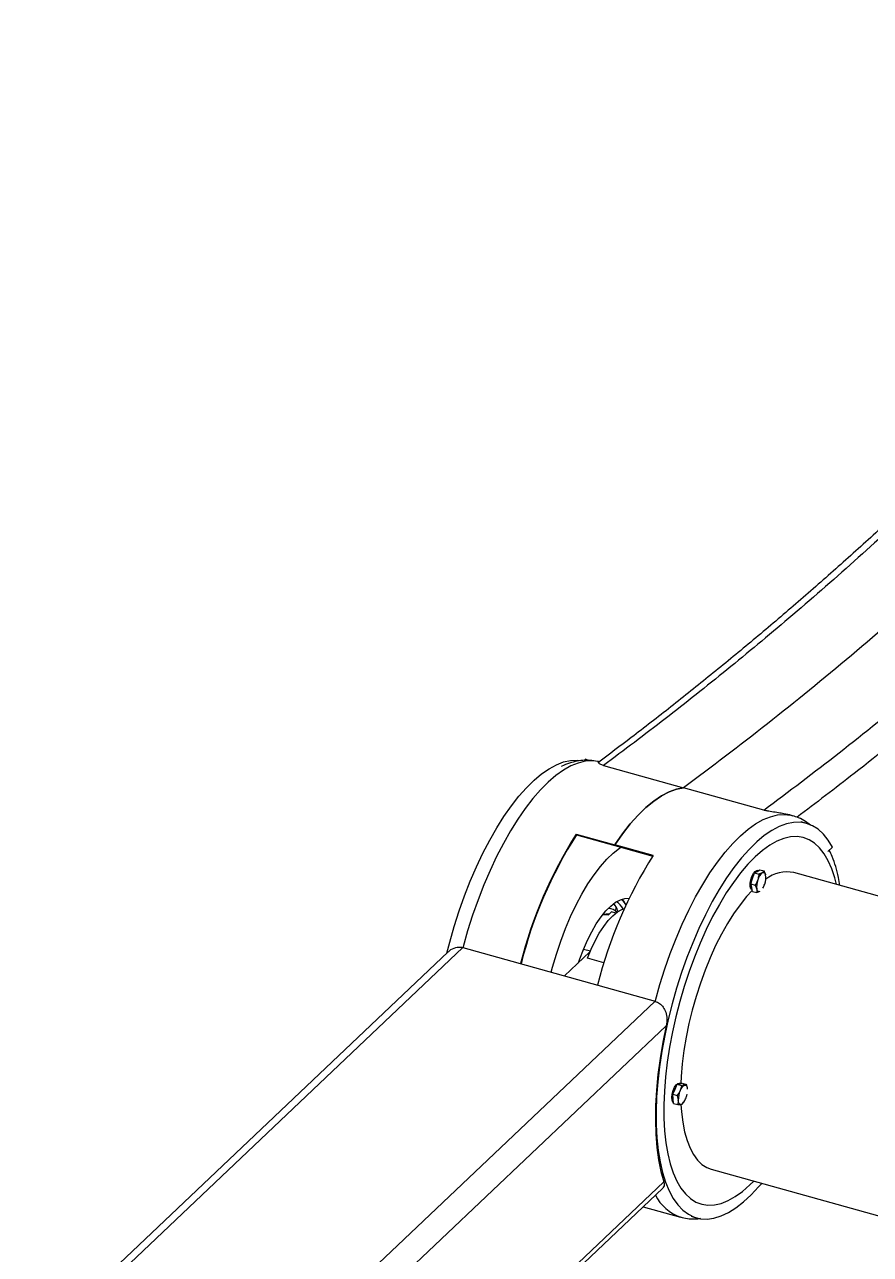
# Model space of a CAD drawing. Header units: millimetres. Extents: x 2 to 1187, y 2 to 839.
# Drawn here: x 678.2 to 736.6, y 266.3 to 351.1 of the extents above; entities that cross this region are included whole.
import ezdxf

# ---------------------------------------------------------------- set-up
doc = ezdxf.new("R2010")
doc.units = ezdxf.units.MM

msp = doc.modelspace()

# ---------------------------------------------------------------- linework, layer by layer
at = {"color": 7, "linetype": 'Continuous', "lineweight": 25}
for p, q in [((718.1485, 300.0101), (723.6759, 298.468)), ((729.2034, 296.9258), (723.6759, 298.468)), ((731.19, 296.5459), (731.1287, 296.563)), ((732.162, 296.0151), (731.7861, 296.12)), ((716.2677, 295.2826), (718.9209, 294.5424)), ((716.2719, 295.2229), (716.2677, 295.2826)), ((716.2719, 295.2229), (718.9251, 294.4827)), ((718.9251, 294.4827), (718.9209, 294.5424)), ((721.5754, 293.8041), (718.9222, 294.5443)), ((718.9222, 294.5443), (718.9264, 294.4846)), ((718.9264, 294.4846), (721.5425, 293.7547)), ((733.9522, 294.3731), (733.6271, 294.0652)), ((728.5638, 292.5957), (728.745, 292.707)), ((728.745, 292.707), (728.9262, 292.8184)), ((728.8093, 292.7465), (728.7746, 292.7562)), ((728.9262, 292.8184), (729.2257, 292.7349)), ((729.2257, 292.7349), (729.0988, 292.6083)), ((728.3158, 291.8466), (728.4398, 292.2211)), ((728.373, 291.5834), (728.3158, 291.8466)), ((728.3158, 291.8466), (728.6153, 291.763)), ((728.4398, 292.2211), (728.5638, 292.5957)), ((728.5638, 292.5957), (728.8633, 292.5121)), ((745.6591, 288.6158), (731.2877, 292.6254)), ((728.4302, 291.3203), (728.373, 291.5834)), ((728.405, 291.4318), (728.4061, 291.4315)), ((728.4302, 291.3203), (728.7297, 291.2367)), ((728.6153, 291.763), (728.7268, 291.4847)), ((728.7297, 291.2367), (728.9652, 291.3329)), ((718.6741, 290.1231), (718.5005, 290.1715)), ((718.4149, 289.7241), (718.4813, 289.7056)), ((718.6929, 289.906), (718.4813, 289.7056)), ((718.995, 289.8217), (718.6929, 289.906)), ((707.4351, 287.1543), (678.1897, 259.454)), ((708.4447, 287.4504), (679.5259, 260.0594)), ((708.4447, 287.4504), (721.7106, 283.7492)), ((715.4638, 285.492), (717.2134, 287.1492)), ((716.77, 287.3454), (717.2407, 287.2141)), ((718.1746, 286.4002), (717.0424, 286.7161)), ((692.7918, 256.3582), (721.7106, 283.7492)), ((722.4805, 282.0614), (693.8798, 254.9717)), ((722.9342, 277.3321), (723.0843, 277.6799)), ((723.0843, 277.6799), (723.2345, 278.0277)), ((723.2345, 278.0277), (723.4035, 278.0593)), ((723.2345, 278.0277), (723.5339, 277.9442)), ((723.4318, 278.0646), (723.3687, 278.0822)), ((723.4035, 278.0593), (723.5726, 278.091)), ((723.5726, 278.091), (723.8721, 278.0074)), ((723.8721, 278.0074), (723.7573, 277.9606)), ((722.9531, 277.0159), (722.9342, 277.3321)), ((722.9342, 277.3321), (723.2337, 277.2486)), ((722.9721, 276.6997), (722.9531, 277.0159)), ((722.9721, 276.6997), (723.2715, 276.6162)), ((723.2337, 277.2486), (723.3069, 276.9172)), ((723.2715, 276.6162), (723.4949, 276.6327)), ((723.6097, 276.6794), (723.6754, 276.7793)), ((723.6762, 276.7688), (723.6994, 276.802)), ((725.5771, 272.1571), (739.9485, 268.1475)), ((693.459, 243.5917), (722.2453, 270.8572)), ((693.7049, 244.1908), (722.3056, 271.2805)), ((720.8884, 269.572), (723.4638, 268.8535)), ((724.1943, 268.9092), (724.5702, 268.8044))]:
    msp.add_line(p, q, dxfattribs=at)
at = {"color": 7, "linetype": 'Continuous', "lineweight": 25, "flags": 128}
for points in [[(707.3349, 287.0594), (707.5317, 287.8292), (707.839, 288.9093), (708.1791, 289.9755), (708.5499, 291.0208), (708.9489, 292.0388), (709.3736, 293.023), (709.8214, 293.9672), (710.2895, 294.8653), (710.7748, 295.7118), (711.2743, 296.5012), (711.7849, 297.2286), (712.3033, 297.8894), (712.8263, 298.4794), (713.3504, 298.9949), (713.8726, 299.4325), (714.3893, 299.7896), (714.8974, 300.0639), (715.3936, 300.2537), (715.8748, 300.3577), (716.338, 300.3752), (716.5011, 300.3602)], [(717.9241, 300.2471), (717.8088, 300.276), (717.3579, 300.3307), (716.8863, 300.2984), (716.3971, 300.1795), (715.8934, 299.9745), (715.3782, 299.6848), (714.8547, 299.3123), (714.3264, 298.8591), (713.7963, 298.3282), (713.2679, 297.7229), (712.7445, 297.0469), (712.2293, 296.3045), (711.7255, 295.5003), (711.2363, 294.6393), (710.7647, 293.7268), (710.3137, 292.7687), (709.8861, 291.7708), (709.4845, 290.7394), (709.1115, 289.6809), (708.7694, 288.602), (708.4603, 287.5093), (708.4316, 287.4006)], [(716.8648, 300.4647), (717.1051, 300.3828), (717.1315, 300.372)], [(718.9209, 294.5424), (719.4495, 295.294), (719.9863, 295.9754), (720.5277, 296.582), (721.0702, 297.11), (721.6103, 297.5558), (722.1443, 297.9166), (722.6689, 298.19), (723.1805, 298.3742), (723.6759, 298.468)], [(723.6759, 298.468), (723.1807, 298.3742), (722.6692, 298.1901), (722.1448, 297.9169), (721.6109, 297.5563), (721.071, 297.1107), (720.5286, 296.583), (719.9873, 295.9766), (719.4507, 295.2956), (718.9222, 294.5443)], [(721.7106, 283.7492), (721.7262, 283.8081), (722.0353, 284.9008), (722.3774, 285.9797), (722.7504, 287.0382), (723.152, 288.0696), (723.5796, 289.0675), (724.0306, 290.0257), (724.5022, 290.9381), (724.9914, 291.7991), (725.4952, 292.6033), (726.0104, 293.3457), (726.5338, 294.0217), (727.0622, 294.6271), (727.5923, 295.1579), (728.1206, 295.6111), (728.6441, 295.9837), (729.1593, 296.2733), (729.663, 296.4783), (730.1522, 296.5972), (730.6238, 296.6295), (731.0748, 296.5748), (731.1891, 296.5461)], [(733.9522, 294.3731), (733.6555, 294.865), (733.3252, 295.2777), (732.9634, 295.6086), (732.5724, 295.8556), (732.1547, 296.0172), (731.7129, 296.0922), (731.2498, 296.0804), (730.7684, 295.9816), (730.2717, 295.7966), (729.7629, 295.5266), (729.2452, 295.1731), (728.722, 294.7386), (728.1964, 294.2257), (727.672, 293.6377), (727.152, 292.9783), (726.6397, 292.2518), (726.1383, 291.4627), (725.6511, 290.6161), (725.1812, 289.7173), (724.7315, 288.7721), (724.3049, 287.7865), (723.9041, 286.7667), (723.5317, 285.7192), (723.19, 284.6507), (722.8812, 283.5679), (722.6072, 282.4778), (722.3699, 281.3872), (722.1707, 280.3031), (722.0108, 279.2325), (721.8913, 278.182), (721.813, 277.1584), (721.7763, 276.1681), (721.7815, 275.2175), (721.8285, 274.3127), (721.9171, 273.4593), (722.0467, 272.6627), (722.2165, 271.9282), (722.4253, 271.2602), (722.6719, 270.6631), (722.9546, 270.1406), (723.2718, 269.6962), (723.6213, 269.3325), (724.001, 269.0519), (724.4084, 268.8562), (724.841, 268.7467), (725.296, 268.724), (725.7705, 268.7882), (726.2615, 268.9391), (726.7658, 269.1755), (727.2804, 269.4961), (727.8018, 269.8987), (728.3268, 270.3808), (728.8521, 270.9394), (729.0625, 271.1847)], [(734.2283, 291.805), (734.1137, 292.2496), (733.905, 292.8796), (733.659, 293.438), (733.3773, 293.9209), (733.0618, 294.325), (732.7147, 294.6476), (732.3383, 294.8865), (731.9352, 295.0401), (731.5082, 295.1072), (731.0602, 295.0874), (730.5943, 294.981), (730.1136, 294.7885), (729.6214, 294.5114), (729.1211, 294.1514), (728.616, 293.7112), (728.1098, 293.1935), (727.6057, 292.6022), (727.1073, 291.941), (726.6179, 291.2146), (726.1409, 290.428), (725.6796, 289.5864), (725.237, 288.6957), (724.8163, 287.762), (724.4204, 286.7915), (724.0518, 285.791), (723.7131, 284.7673), (723.4067, 283.7273), (723.1346, 282.6782), (722.8987, 281.6271), (722.7006, 280.5813), (722.5416, 279.5478), (722.4229, 278.5338), (722.3452, 277.5461), (722.3092, 276.5915)], [(714.5376, 285.7504), (714.6281, 286.0913), (714.8946, 287.0006), (715.1933, 287.8934), (715.5216, 288.7617), (715.8765, 289.5977), (716.2549, 290.3939), (716.6532, 291.1432), (717.068, 291.8387), (717.4955, 292.4742), (717.9319, 293.0441), (718.3733, 293.5433), (718.8156, 293.9671), (719.2549, 294.3119), (719.3395, 294.3693)], [(728.405, 291.4318), (728.3979, 291.4341), (728.318, 291.5116), (728.2747, 291.6678), (728.274, 291.8816), (728.316, 292.124), (728.3949, 292.3624), (728.5002, 292.5646), (728.6175, 292.7032), (728.7311, 292.7595), (728.7746, 292.7562)], [(729.0988, 292.6083), (729.1392, 292.6281), (729.1778, 292.6366), (729.2138, 292.6336), (729.2468, 292.6194), (729.2761, 292.594), (729.3012, 292.558), (729.3217, 292.5119), (729.3372, 292.4566)], [(728.4146, 291.3922), (728.0171, 290.9624), (727.5694, 290.4081), (727.1289, 289.7873), (726.6992, 289.1053), (726.2839, 288.3676), (725.8864, 287.5804), (725.5099, 286.7501), (725.1577, 285.8838), (724.8326, 284.9886), (724.5373, 284.0718), (724.2744, 283.141), (724.0458, 282.2041), (723.8537, 281.2687), (723.6994, 280.3427), (723.5844, 279.4336), (723.5096, 278.549), (723.4857, 278.0747)], [(728.8934, 291.3055), (728.8862, 291.3047), (728.8502, 291.3077), (728.8172, 291.3219), (728.7879, 291.3473), (728.7628, 291.3833), (728.7423, 291.4294), (728.7268, 291.4847)], [(716.4255, 286.403), (716.5128, 286.6622), (716.7621, 287.326), (717.0375, 287.957), (717.3348, 288.5458), (717.6496, 289.0833), (717.9769, 289.5614), (718.3119, 289.973), (718.6495, 290.3117), (718.9846, 290.5724), (719.3121, 290.7512), (719.627, 290.8453), (719.914, 290.8546)], [(717.0424, 286.7161), (717.2905, 287.3297), (717.5627, 287.9055), (717.8541, 288.4338), (718.16, 288.9057), (718.4752, 289.3131), (718.7942, 289.6491), (719.1117, 289.908), (719.4222, 290.0855), (719.5858, 290.1466)], [(719.3917, 290.7825), (719.5652, 290.5667), (719.684, 290.3634)], [(719.421, 290.7928), (719.5272, 290.6511), (719.6856, 290.367)], [(718.0883, 289.7067), (718.2422, 289.7319), (718.4869, 289.7081)], [(718.1205, 289.7472), (718.3244, 289.786), (718.5477, 289.7685)], [(722.4805, 282.0614), (722.2474, 280.9248), (722.0556, 279.7981), (721.9065, 278.6886), (721.801, 277.6039), (721.7398, 276.5513), (721.7234, 275.5376), (721.7518, 274.5698), (721.8248, 273.6543), (721.9421, 272.7971), (722.1027, 272.0041), (722.3056, 271.2805)], [(722.9678, 276.7722), (722.9423, 276.7939), (722.8824, 276.9185), (722.8631, 277.1108), (722.8872, 277.3448), (722.9513, 277.5891), (723.0469, 277.8104), (723.1609, 277.9791), (723.2781, 278.0723), (723.3687, 278.0822)], [(723.7573, 277.9606), (723.7944, 277.9621), (723.8286, 277.9522), (723.8594, 277.9311), (723.8861, 277.8991), (723.9085, 277.8568), (723.9233, 277.8145)], [(722.3092, 276.5915), (722.3149, 275.6765), (722.3625, 274.8074), (722.4515, 273.9901), (722.5813, 273.2302), (722.7511, 272.5328), (722.9598, 271.9028), (723.2058, 271.3445), (723.4875, 270.8616), (723.803, 270.4575), (724.1501, 270.1348), (724.5265, 269.896), (724.9296, 269.7424), (725.3566, 269.6753), (725.8046, 269.695), (726.2705, 269.8015), (726.7512, 269.994), (727.2434, 270.2711), (727.7437, 270.6311), (728.2488, 271.0713), (728.5176, 271.3367)], [(723.4949, 276.6327), (723.4578, 276.6312), (723.4236, 276.6411), (723.3928, 276.6623), (723.3661, 276.6942), (723.3438, 276.7365), (723.3263, 276.7884), (723.3139, 276.849), (723.3069, 276.9172)], [(723.4942, 276.617), (723.5306, 276.1142), (723.6192, 275.398), (723.7477, 274.7397), (723.9151, 274.1449), (724.1199, 273.6184), (724.3604, 273.1646), (724.6347, 272.7872), (724.9404, 272.4894), (725.2751, 272.2737), (725.5771, 272.1571)]]:
    msp.add_lwpolyline(points, dxfattribs=at)
at = {"color": 7, "linetype": 'Continuous', "lineweight": 25}
for centre, radius, start, end in [((742.2778, 278.8071), 30.7891, 147.648781, 165.838196), ((742.165, 278.8357), 30.643, 147.671221, 165.839822), ((747.5808, 277.3279), 30.7855, 147.643036, 165.838958), ((730.0248, 291.6711), 1.3114, 159.869612, 188.171115), ((729.7023, 291.8905), 0.9378, 130.052538, 165.681809), ((728.0392, 292.2702), 1.3114, 339.869612, 8.171115), ((730.8325, 290.1955), 2.4722, 79.388342, 126.942495), ((727.8869, 292.2666), 1.4541, 330.54196, 342.068621), ((718.4516, 289.3273), 0.8244, 41.737819, 88.018367), ((717.6666, 289.5223), 1.5306, 32.96882, 38.877979), ((718.5673, 290.1427), 0.45, 336.382153, 21.152302), ((717.0031, 289.1331), 2.3002, 20.510788, 30.169427), ((718.342, 289.5132), 1.3038, 27.56919, 57.367065), ((718.822, 289.5409), 0.45, 52.401884, 69.501679), ((724.852, 276.9569), 1.5456, 156.176588, 181.470912), ((724.0229, 277.4132), 0.6084, 115.88041, 163.972185), ((723.2293, 277.1801), 0.6084, 295.88041, 343.972185), ((722.2555, 277.6794), 1.6954, 336.822181, 348.259653), ((724.4593, 271.7455), 3.0592, 206.775266, 250.798497)]:
    msp.add_arc(centre, radius, start, end, dxfattribs=at)
for points, knots in [([(770.8857, 351.1197), (769.1447, 349.055), (765.6467, 344.9067), (760.3766, 338.9618), (755.0832, 333.217), (749.7851, 327.7155), (744.7451, 322.7137), (739.966, 318.1767), (735.449, 314.0672), (731.0147, 310.2071), (726.6648, 306.5914), (722.3996, 303.1944), (719.5655, 301.0715), (718.1485, 300.0101)], [0, 0, 0, 0, 0.0992622, 0.1994308, 0.2996313, 0.3998314, 0.4999994, 0.5855085, 0.6710278, 0.756537, 0.8376884, 0.9188484, 1, 1, 1, 1]), ([(769.1915, 349.9801), (768.4751, 349.1283), (766.8319, 347.1743), (764.2599, 344.1927), (761.4787, 341.0286), (758.7014, 337.9378), (755.929, 334.919), (753.1631, 331.9743), (750.4019, 329.1016), (747.6424, 326.2973), (744.8812, 323.5579), (742.1182, 320.8832), (739.3541, 318.2741), (736.5901, 315.7317), (733.8269, 313.2567), (731.0656, 310.8501), (728.3071, 308.5128), (725.5524, 306.2451), (722.8024, 304.0495), (720.2235, 302.049), (718.5609, 300.7985), (717.8131, 300.236)], [0, 0, 0, 0, 0.0418986, 0.0961045, 0.1502009, 0.2041765, 0.2580225, 0.3117323, 0.3652589, 0.418792, 0.4723844, 0.5260283, 0.5797154, 0.6334377, 0.6871868, 0.7409544, 0.7947321, 0.8485109, 0.9022802, 0.9560479, 1, 1, 1, 1]), ([(776.4131, 349.5776), (774.7698, 347.6275), (771.487, 343.732), (766.5547, 338.1468), (761.6255, 332.7614), (756.698, 327.5936), (751.7727, 322.6385), (746.5563, 317.6155), (741.0487, 312.5687), (735.2516, 307.5568), (729.4559, 302.8197), (725.6043, 299.9199), (723.6759, 298.468)], [0, 0, 0, 0, 0.0936997, 0.1871739, 0.2804739, 0.3736514, 0.4667583, 0.5598464, 0.6696033, 0.7794914, 0.8895956, 1, 1, 1, 1]), ([(776.4131, 349.5776), (774.7698, 347.6275), (771.487, 343.732), (766.5547, 338.1468), (761.6255, 332.7614), (756.698, 327.5936), (751.7727, 322.6385), (746.5563, 317.6155), (741.0487, 312.5687), (735.2516, 307.5568), (729.4559, 302.8197), (725.6043, 299.9199), (723.6759, 298.468)], [0, 0, 0, 0, 0.0936997, 0.1871739, 0.2804739, 0.3736514, 0.4667583, 0.5598464, 0.6696033, 0.7794914, 0.8895956, 1, 1, 1, 1]), ([(729.2034, 296.9258), (730.9369, 298.2284), (734.4198, 300.8456), (739.6734, 305.0995), (744.9547, 309.6031), (750.2456, 314.3637), (755.2833, 319.1286), (760.0643, 323.8567), (764.5865, 328.5073), (769.0295, 333.2505), (773.3912, 338.0775), (777.6709, 342.9619), (780.5174, 346.3443), (781.9406, 348.0354)], [0, 0, 0, 0, 0.0992592, 0.1994277, 0.2996283, 0.3998284, 0.4999963, 0.5855055, 0.6710247, 0.756534, 0.8376864, 0.9188473, 1, 1, 1, 1]), ([(781.6125, 344.9506), (779.7196, 342.7323), (775.9338, 338.2959), (770.6283, 332.4102), (765.7069, 327.1522), (761.172, 322.4895), (756.3776, 317.748), (751.3259, 312.9698), (746.0203, 308.196), (740.7242, 303.6794), (735.8838, 299.7617), (732.8154, 297.4309), (731.5023, 296.4335)], [0, 0, 0, 0, 0.1135259, 0.2270515, 0.3173189, 0.4075969, 0.4978643, 0.6036052, 0.7093801, 0.8151555, 0.9208971, 1, 1, 1, 1]), ([(717.8528, 300.266), (717.6859, 300.3008), (717.3522, 300.3703), (716.8359, 300.3766), (716.3146, 300.3153), (715.7879, 300.1708), (715.4299, 300.0443), (715.2505, 299.9478), (715.2452, 299.9449)], [0, 0, 0, 0, 0.1929373, 0.3859778, 0.5818257, 0.7835878, 0.9935385, 1, 1, 1, 1]), ([(718.1485, 300.0101), (718.1055, 300.0231), (718.0079, 300.0527), (717.8862, 300.108), (717.8, 300.172), (717.7794, 300.2203), (717.8046, 300.2318), (717.8133, 300.2357)], [0, 0, 0, 0, 0.10009196, 0.22750934, 0.46289907, 0.81425819, 1, 1, 1, 1]), ([(731.1285, 296.5621), (731.124, 296.5637), (730.9872, 296.6111), (730.6755, 296.6701), (730.2215, 296.7476), (729.8657, 296.798), (729.5545, 296.8484), (729.3564, 296.8859), (729.2441, 296.9152), (729.2034, 296.9258)], [0, 0, 0, 0, 0.01165603, 0.35230313, 0.55567831, 0.77525448, 0.86221133, 0.95009076, 1, 1, 1, 1]), ([(732.4262, 295.8933), (732.3153, 295.9807), (732.0627, 296.1796), (731.6442, 296.4), (731.3302, 296.4973), (731.1874, 296.5416)], [0, 0, 0, 0, 0.29928299, 0.68130093, 1, 1, 1, 1]), ([(734.468, 291.7381), (734.4353, 291.9244), (734.3556, 292.3778), (734.1768, 293.04), (733.9688, 293.6672), (733.8009, 294.0203), (733.7322, 294.1648)], [0, 0, 0, 0, 0.2050871, 0.4991316, 0.7950484, 1, 1, 1, 1]), ([(729.3372, 292.4566), (729.3358, 292.4628), (729.3157, 292.5519), (729.2691, 292.6467), (729.2257, 292.7349)], [0, 0, 0, 0, 0.0701503, 1, 1, 1, 1]), ([(728.7936, 292.1224), (728.7835, 292.0938), (728.739, 291.9678), (728.6692, 291.8523), (728.6153, 291.763)], [0, 0, 0, 0, 0.2273091, 1, 1, 1, 1]), ([(728.8633, 292.5121), (728.8616, 292.4853), (728.8533, 292.3544), (728.82, 292.2251), (728.7936, 292.1224)], [0, 0, 0, 0, 0.2052167, 1, 1, 1, 1]), ([(729.0988, 292.6083), (729.0944, 292.6057), (729.0325, 292.5683), (728.9448, 292.5392), (728.8633, 292.5121)], [0, 0, 0, 0, 0.0701503, 1, 1, 1, 1]), ([(728.7268, 291.4847), (728.7281, 291.4785), (728.7466, 291.3899), (728.7379, 291.3105), (728.7297, 291.2367)], [0, 0, 0, 0, 0.0701503, 1, 1, 1, 1]), ([(718.9839, 290.3039), (718.9797, 290.3152), (718.9737, 290.3314), (718.956, 290.3497), (718.9507, 290.3552)], [0, 0, 0, 0, 0.6989632, 1, 1, 1, 1]), ([(707.4472, 287.1434), (707.4727, 287.1743), (707.6013, 287.3308), (707.9243, 287.4678), (708.25, 287.4977), (708.4123, 287.4582), (708.4447, 287.4504)], [0, 0, 0, 0, 0.1057748, 0.5342904, 0.9072272, 1, 1, 1, 1]), ([(721.7106, 283.7492), (721.8188, 283.7052), (722.0351, 283.6175), (722.2851, 283.3391), (722.4603, 282.9767), (722.5468, 282.5314), (722.503, 282.2208), (722.4805, 282.0614)], [0, 0, 0, 0, 0.1804025, 0.360352, 0.5518173, 0.7699505, 1, 1, 1, 1]), ([(723.4381, 277.5812), (723.426, 277.5546), (723.3726, 277.4377), (723.2942, 277.331), (723.2337, 277.2486)], [0, 0, 0, 0, 0.2273091, 1, 1, 1, 1]), ([(723.5339, 277.9442), (723.5305, 277.9191), (723.5136, 277.7969), (723.4716, 277.6767), (723.4381, 277.5812)], [0, 0, 0, 0, 0.2052167, 1, 1, 1, 1]), ([(723.7573, 277.9606), (723.7532, 277.9599), (723.6954, 277.9494), (723.6117, 277.9467), (723.5339, 277.9442)], [0, 0, 0, 0, 0.0701503, 1, 1, 1, 1]), ([(723.9453, 277.6761), (723.9448, 277.6836), (723.9376, 277.7906), (723.9037, 277.9029), (723.8721, 278.0074)], [0, 0, 0, 0, 0.0701503, 1, 1, 1, 1]), ([(723.3069, 276.9172), (723.3073, 276.9098), (723.3129, 276.8032), (723.2915, 276.7063), (723.2715, 276.6162)], [0, 0, 0, 0, 0.07015027, 1, 1, 1, 1]), ([(723.4949, 276.6327), (723.4989, 276.6334), (723.5552, 276.6443), (723.5834, 276.6625), (723.6097, 276.6794)], [0, 0, 0, 0, 0.0701503, 1, 1, 1, 1]), ([(722.3056, 271.2805), (722.3282, 271.1819), (722.368, 271.0082), (722.2739, 270.9105), (722.2332, 270.8682)], [0, 0, 0, 0, 0.567283, 1, 1, 1, 1]), ([(723.4503, 268.8649), (723.4885, 268.8517), (723.6879, 268.7828), (724.0695, 268.7371), (724.5035, 268.7185), (724.7651, 268.7585), (724.8569, 268.7725)], [0, 0, 0, 0, 0.0854765, 0.4456519, 0.8055766, 1, 1, 1, 1])]:
    msp.add_open_spline(points, degree=3, knots=knots, dxfattribs=at)

doc.saveas('drawing.dxf')
